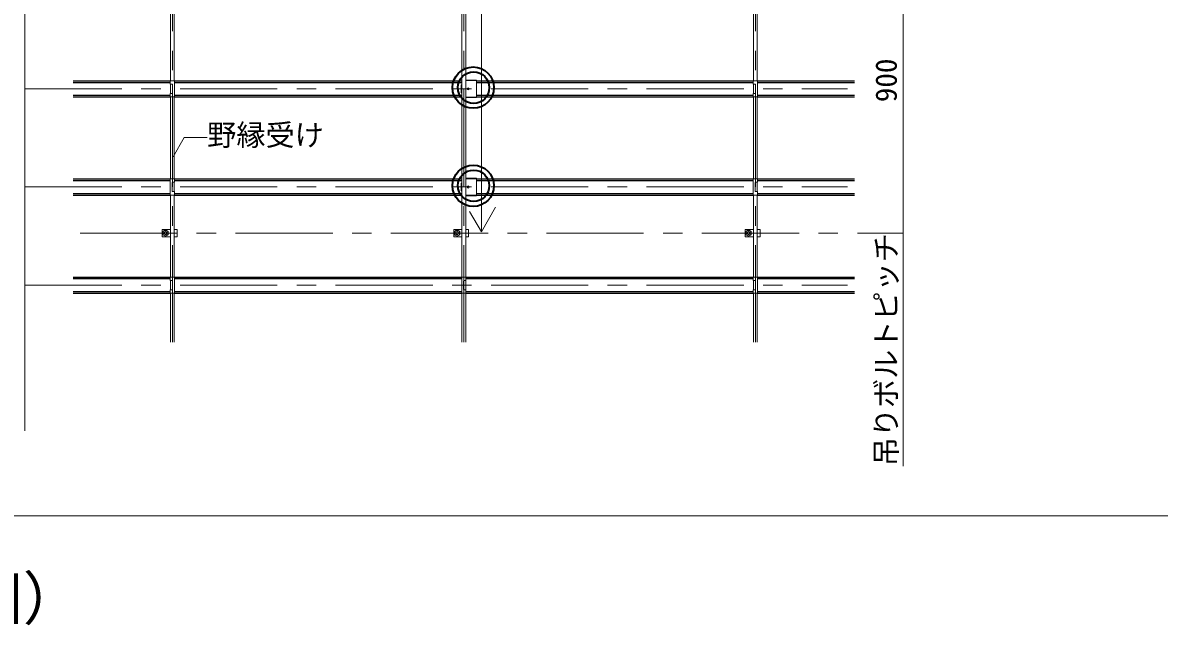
# Model space of a CAD drawing. Units: millimetres on the paper, enlarged 40 times, with parts at other scales. Extents: x -7800 to 7800, y -5387 to 5300.
# Drawn here: x 1400 to 3739, y 252 to 1492 of the extents above; entities that cross this region are included whole.
import ezdxf
from ezdxf.enums import TextEntityAlignment as Align

# ---------------------------------------------------------------- set-up
doc = ezdxf.new("R2010")
doc.units = ezdxf.units.MM
doc.header["$LTSCALE"] = 40
doc.linetypes.add('CHAIN1', pattern=[8, 5, -1, 1, -1])
doc.linetypes.add('DASHED1', pattern=[1.8, 1.2, -0.6])
for name, color, linetype, lineweight in [('8-0_中心線', 4, 'CHAIN1', 9), ('8-1_吊り材', 7, 'Continuous', 18), ('8-2_野縁受け', 3, 'Continuous', 18), ('8-3_野縁', 2, 'Continuous', 25), ('8-4_ブレース材・補助線', 4, 'Continuous', 9), ('8-5_寸法', 7, 'Continuous', 9), ('8-6_文字', 7, 'Continuous', 18), ('8-A_クリップ', 7, 'Continuous', 18), ('8-B_補強金具・金具・その他', 3, 'Continuous', 18), ('8-C_ビス・アンカーボルト・強調図形', 6, 'Continuous', 35), ('F-3_野縁', 3, 'Continuous', 18)]:
    doc.layers.add(name, color=color, linetype=linetype, lineweight=lineweight)
doc.layers.add('F-6_文字', color=7, linetype='Continuous')
doc.styles.add('ＭＳ ゴシック', font='')
doc.styles.get('ＭＳ ゴシック').set_extended_font_data('MS Gothic')

msp = doc.modelspace()

# ---------------------------------------------------------------- linework, layer by layer
at = {"layer": '8-0_中心線'}
for p, q in [((1707.89, 834.37), (1707.89, 2583.7)), ((2307.89, 834.37), (2307.89, 2583.7)), ((2907.89, 834.37), (2907.89, 2583.7)), ((1403.89, 1356.04), (3097.89, 1356.04)), ((1403.89, 1154.04), (3097.89, 1154.04)), ((1517.89, 1059.04), (3211.89, 1059.04)), ((1403.89, 952.04), (3097.89, 952.04))]:
    msp.add_line(p, q, dxfattribs=at)
at = {"layer": '8-1_吊り材'}
for p, q in [((1687.23, 1051.37), (1687.23, 1066.7)), ((1687.23, 1066.7), (1703.89, 1066.7)), ((1688.23, 1055.77), (1693.89, 1052.49)), ((1693.89, 1052.49), (1699.56, 1055.77)), ((1699.56, 1055.77), (1699.56, 1062.31)), ((1717.76, 1066.7), (1711.89, 1066.7)), ((1717.76, 1051.37), (1717.76, 1066.7)), ((2287.23, 1051.37), (2287.23, 1066.7)), ((2287.23, 1066.7), (2303.89, 1066.7)), ((2288.23, 1055.77), (2293.89, 1052.49)), ((2293.89, 1052.49), (2299.56, 1055.77)), ((2299.56, 1055.77), (2299.56, 1062.31)), ((2317.76, 1066.7), (2311.89, 1066.7)), ((2317.76, 1051.37), (2317.76, 1066.7)), ((2887.23, 1051.37), (2887.23, 1066.7)), ((2887.23, 1066.7), (2903.89, 1066.7)), ((2888.23, 1055.77), (2893.89, 1052.49)), ((2893.89, 1052.49), (2899.56, 1055.77)), ((2899.56, 1055.77), (2899.56, 1062.31)), ((2917.76, 1066.7), (2911.89, 1066.7)), ((2917.76, 1051.37), (2917.76, 1066.7)), ((1703.89, 1051.37), (1687.23, 1051.37)), ((1711.89, 1051.37), (1717.76, 1051.37)), ((2303.89, 1051.37), (2287.23, 1051.37)), ((2311.89, 1051.37), (2317.76, 1051.37)), ((2903.89, 1051.37), (2887.23, 1051.37)), ((2911.89, 1051.37), (2917.76, 1051.37))]:
    msp.add_line(p, q, dxfattribs=at)
for points in [[(1688.23, 1055.77), (1688.23, 1062.31), (1693.89, 1065.58), (1699.56, 1062.31)], [(2288.23, 1055.77), (2288.23, 1062.31), (2293.89, 1065.58), (2299.56, 1062.31)], [(2888.23, 1055.77), (2888.23, 1062.31), (2893.89, 1065.58), (2899.56, 1062.31)]]:
    msp.add_lwpolyline(points, dxfattribs=at)
for centre, radius in [((1693.89, 1059.04), 5.67), ((1693.89, 1059.04), 3.18), ((2293.89, 1059.04), 5.67), ((2293.89, 1059.04), 3.18), ((2893.89, 1059.04), 5.67), ((2893.89, 1059.04), 3.18)]:
    msp.add_circle(centre, radius, dxfattribs=at)
at = {"layer": '8-1_吊り材', "linetype": 'DASHED1'}
for centre in [(1693.89, 1059.04), (2293.89, 1059.04), (2893.89, 1059.04)]:
    msp.add_circle(centre, 2.84, dxfattribs=at)
at = {"layer": '8-2_野縁受け'}
for p, q in [((2303.89, 1333.95), (2303.89, 1579.16)), ((1703.89, 1372.7), (1703.89, 1541.37)), ((1711.89, 1372.7), (1711.89, 1541.37)), ((2311.89, 1331.66), (2311.89, 1540.79)), ((2903.89, 1372.7), (2903.89, 1541.37)), ((2911.89, 1372.7), (2911.89, 1541.37)), ((1703.89, 1346.37), (1703.89, 1365.7)), ((2903.89, 1346.37), (2903.89, 1365.7)), ((1703.89, 1170.7), (1703.89, 1339.37)), ((1711.89, 1170.7), (1711.89, 1339.37)), ((2303.89, 1169.76), (2303.89, 1339.37)), ((2311.89, 1132.71), (2311.89, 1339.37)), ((2903.89, 1170.7), (2903.89, 1339.37)), ((2911.89, 1170.7), (2911.89, 1339.37)), ((2303.89, 968.7), (2303.89, 1173.93)), ((1711.89, 1144.37), (1711.89, 1163.7)), ((2911.89, 1144.37), (2911.89, 1163.7)), ((1703.89, 968.7), (1703.89, 1137.37)), ((1711.89, 968.7), (1711.89, 1137.37)), ((2311.89, 968.7), (2311.89, 1136.79)), ((2903.89, 968.7), (2903.89, 1137.37)), ((2911.89, 968.7), (2911.89, 1137.37)), ((1703.89, 942.37), (1703.89, 961.7)), ((2311.89, 942.37), (2311.89, 961.7)), ((2903.89, 942.37), (2903.89, 961.7)), ((1703.89, 834.37), (1703.89, 935.37)), ((1711.89, 834.37), (1711.89, 935.37)), ((2303.89, 834.37), (2303.89, 935.37)), ((2311.89, 834.37), (2311.89, 935.37)), ((2903.89, 834.37), (2903.89, 935.37)), ((2911.89, 834.37), (2911.89, 935.37))]:
    msp.add_line(p, q, dxfattribs=at)
at = {"layer": '8-3_野縁'}
for p, q in [((1503.89, 1372.7), (1703.63, 1372.7)), ((1503.89, 1369.37), (1703.63, 1369.37)), ((1712.16, 1372.7), (2303.89, 1372.7)), ((1712.16, 1369.37), (2303.89, 1369.37)), ((2333.73, 1372.7), (2903.63, 1372.7)), ((2333.73, 1369.37), (2903.63, 1369.37)), ((2912.16, 1372.7), (3111.89, 1372.7)), ((2912.16, 1369.37), (3111.89, 1369.37)), ((1503.89, 1342.7), (1703.63, 1342.7)), ((1503.89, 1339.37), (1703.63, 1339.37)), ((1712.16, 1342.7), (2303.89, 1342.7)), ((1712.16, 1339.37), (2303.89, 1339.37)), ((2333.73, 1342.7), (2903.63, 1342.7)), ((2333.73, 1339.37), (2903.63, 1339.37)), ((2912.16, 1342.7), (3111.89, 1342.7)), ((2912.16, 1339.37), (3111.89, 1339.37)), ((1503.89, 1170.7), (1703.63, 1170.7)), ((1712.16, 1170.7), (2303.89, 1170.7)), ((2333.73, 1170.7), (2903.63, 1170.7)), ((2912.16, 1170.7), (3111.89, 1170.7)), ((1503.89, 1167.37), (1703.63, 1167.37)), ((1712.16, 1167.37), (2303.89, 1167.37)), ((2333.73, 1167.37), (2903.63, 1167.37)), ((2912.16, 1167.37), (3111.89, 1167.37)), ((1503.89, 1140.7), (1703.63, 1140.7)), ((1503.89, 1137.37), (1703.63, 1137.37)), ((1712.16, 1140.7), (2303.89, 1140.7)), ((1712.16, 1137.37), (2303.89, 1137.37)), ((2333.73, 1140.7), (2903.63, 1140.7)), ((2333.73, 1137.37), (2903.63, 1137.37)), ((2912.16, 1140.7), (3111.89, 1140.7)), ((2912.16, 1137.37), (3111.89, 1137.37)), ((1503.89, 968.7), (1703.63, 968.7)), ((1503.89, 965.37), (1703.63, 965.37)), ((1712.16, 968.7), (2303.63, 968.7)), ((1712.16, 965.37), (2303.63, 965.37)), ((2312.16, 968.7), (2903.63, 968.7)), ((2312.16, 965.37), (2903.63, 965.37)), ((2912.16, 968.7), (3111.89, 968.7)), ((2912.16, 965.37), (3111.89, 965.37)), ((1503.89, 938.7), (1703.63, 938.7)), ((1712.16, 938.7), (2303.63, 938.7)), ((2312.16, 938.7), (2903.63, 938.7)), ((2912.16, 938.7), (3111.89, 938.7)), ((1503.89, 935.37), (1703.63, 935.37)), ((1712.16, 935.37), (2303.63, 935.37)), ((2312.16, 935.37), (2903.63, 935.37)), ((2912.16, 935.37), (3111.89, 935.37))]:
    msp.add_line(p, q, dxfattribs=at)
at = {"layer": '8-4_ブレース材・補助線'}
for p, q in [((2343.97, 2259.04), (2343.97, 1062.03)), ((2343.97, 1062.03), (2319.8, 1103.88)), ((2343.97, 1062.03), (2373.12, 1112.52))]:
    msp.add_line(p, q, dxfattribs=at)
at = {"layer": '8-5_寸法', "color": 4}
for p, q in [((3211.89, 579.04), (3211.89, 1659.04)), ((1403.89, 1356.04), (1403.89, 1558.04)), ((1403.89, 1154.04), (1403.89, 1356.04)), ((1403.89, 652.04), (1403.89, 1154.04))]:
    msp.add_line(p, q, dxfattribs=at)
at = {"layer": '8-6_文字'}
for q in [(1709.2, 1216.2), (1779.59, 1255.82)]:
    msp.add_line((1732.08, 1255.82), q, dxfattribs=at)
at = {"layer": '8-A_クリップ'}
for p, q in [((1703.63, 1372.7), (1703.63, 1365.7)), ((1712.16, 1372.7), (1703.63, 1372.7)), ((1707.16, 1365.7), (1703.63, 1365.7)), ((1708.49, 1347.7), (1708.49, 1364.37)), ((1712.16, 1339.37), (1712.16, 1372.7)), ((2302.36, 1364.04), (2303.89, 1364.04)), ((2903.63, 1372.7), (2903.63, 1365.7)), ((2912.16, 1372.7), (2903.63, 1372.7)), ((2907.16, 1365.7), (2903.63, 1365.7)), ((2908.49, 1347.7), (2908.49, 1364.37)), ((2912.16, 1339.37), (2912.16, 1372.7)), ((1707.16, 1346.37), (1703.63, 1346.37)), ((1703.63, 1339.37), (1703.63, 1346.37)), ((1712.16, 1339.37), (1703.63, 1339.37)), ((2303.89, 1348.04), (2302.36, 1348.04)), ((2907.16, 1346.37), (2903.63, 1346.37)), ((2903.63, 1339.37), (2903.63, 1346.37)), ((2912.16, 1339.37), (2903.63, 1339.37)), ((1703.63, 1170.7), (1712.16, 1170.7)), ((1703.63, 1170.7), (1703.63, 1137.37)), ((1712.16, 1170.7), (1712.16, 1163.7)), ((2903.63, 1170.7), (2912.16, 1170.7)), ((2903.63, 1170.7), (2903.63, 1137.37)), ((2912.16, 1170.7), (2912.16, 1163.7)), ((1707.29, 1162.37), (1707.29, 1145.7)), ((1708.63, 1163.7), (1712.16, 1163.7)), ((2302.36, 1162.04), (2303.89, 1162.04)), ((2907.29, 1162.37), (2907.29, 1145.7)), ((2908.63, 1163.7), (2912.16, 1163.7)), ((1703.63, 1137.37), (1712.16, 1137.37)), ((1708.63, 1144.37), (1712.16, 1144.37)), ((1712.16, 1137.37), (1712.16, 1144.37)), ((2303.89, 1146.04), (2302.36, 1146.04)), ((2903.63, 1137.37), (2912.16, 1137.37)), ((2908.63, 1144.37), (2912.16, 1144.37)), ((2912.16, 1137.37), (2912.16, 1144.37)), ((1703.63, 968.7), (1703.63, 961.7)), ((1712.16, 968.7), (1703.63, 968.7)), ((1707.16, 961.7), (1703.63, 961.7)), ((1708.49, 943.7), (1708.49, 960.37)), ((1712.16, 935.37), (1712.16, 968.7)), ((2303.63, 968.7), (2312.16, 968.7)), ((2303.63, 968.7), (2303.63, 935.37)), ((2307.29, 960.37), (2307.29, 943.7)), ((2308.63, 961.7), (2312.16, 961.7)), ((2312.16, 968.7), (2312.16, 961.7)), ((2903.63, 968.7), (2903.63, 961.7)), ((2912.16, 968.7), (2903.63, 968.7)), ((2907.16, 961.7), (2903.63, 961.7)), ((2908.49, 943.7), (2908.49, 960.37)), ((2912.16, 935.37), (2912.16, 968.7)), ((1707.16, 942.37), (1703.63, 942.37)), ((1703.63, 935.37), (1703.63, 942.37)), ((2308.63, 942.37), (2312.16, 942.37)), ((2312.16, 935.37), (2312.16, 942.37)), ((2907.16, 942.37), (2903.63, 942.37)), ((2903.63, 935.37), (2903.63, 942.37)), ((1712.16, 935.37), (1703.63, 935.37)), ((2303.63, 935.37), (2312.16, 935.37)), ((2912.16, 935.37), (2903.63, 935.37))]:
    msp.add_line(p, q, dxfattribs=at)
for points in [[(2302.36, 1348.04), (2302.36, 1360.6), (2302.36, 1364.04)], [(2302.36, 1146.04), (2302.36, 1158.6), (2302.36, 1162.04)]]:
    msp.add_lwpolyline(points, dxfattribs=at)
for centre, start, end in [((1707.16, 1364.37), 0, 90), ((2907.16, 1364.37), 0, 90), ((1707.16, 1347.7), 270, 0), ((2907.16, 1347.7), 270, 0), ((1708.63, 1162.37), 90, 180), ((2908.63, 1162.37), 90, 180), ((1708.63, 1145.7), 180, 270), ((2908.63, 1145.7), 180, 270), ((1707.16, 960.37), 0, 90), ((2308.63, 960.37), 90, 180), ((2907.16, 960.37), 0, 90), ((1707.16, 943.7), 270, 0), ((2308.63, 943.7), 180, 270), ((2907.16, 943.7), 270, 0)]:
    msp.add_arc(centre, 1.33, start, end, dxfattribs=at)
at = {"layer": '8-B_補強金具・金具・その他'}
for p, q in [((2311.89, 1374.04), (2333.73, 1374.04)), ((2333.73, 1338.04), (2333.73, 1374.04)), ((2311.89, 1338.04), (2333.73, 1338.04)), ((2311.89, 1172.04), (2333.73, 1172.04)), ((2333.73, 1136.04), (2333.73, 1172.04)), ((2311.89, 1136.04), (2333.73, 1136.04))]:
    msp.add_line(p, q, dxfattribs=at)
at = {"layer": '8-B_補強金具・金具・その他', "linetype": 'DASHED1'}
for p, q in [((2311.89, 1372.97), (2333.73, 1372.97)), ((2311.89, 1339.1), (2333.73, 1339.1)), ((2311.89, 1170.97), (2333.73, 1170.97)), ((2311.89, 1137.1), (2333.73, 1137.1))]:
    msp.add_line(p, q, dxfattribs=at)
at = {"layer": '8-B_補強金具・金具・その他', "color": 7}
for centre in [(2316.89, 1356.04), (2316.89, 1154.04)]:
    msp.add_circle(centre, 2.17, dxfattribs=at)
at = {"layer": '8-C_ビス・アンカーボルト・強調図形'}
for centre, radius in [((2327.19, 1358.44), 42.53), ((2327.92, 1358.44), 32.35), ((2327.19, 1156.44), 42.53), ((2327.92, 1156.44), 32.35)]:
    msp.add_circle(centre, radius, dxfattribs=at)
at = {"layer": 'F-3_野縁'}
msp.add_line((80, 477.03), (7640, 477.03), dxfattribs=at)

# ---------------------------------------------------------------- texts
at = {"layer": '8-5_寸法', "style": 'ＭＳ ゴシック'}
for s, p in [('900', (3212.23, 1328.54)), ('吊りボルトピッチ', (3212.23, 579.04))]:
    msp.add_text(s, height=43.99, rotation=90, dxfattribs=at).set_placement(p, align=Align.BOTTOM_LEFT)
at = {"layer": '8-6_文字', "style": 'ＭＳ ゴシック'}
msp.add_text('野縁受け', height=43.99, dxfattribs=at).set_placement((1779.59, 1225.82), align=Align.BOTTOM_LEFT)
at = {"layer": 'F-6_文字', "style": 'ＭＳ ゴシック'}
msp.add_text('□開口補強詳細図（伏図）', height=87.98, dxfattribs=at).set_placement((80, 237.03), align=Align.BOTTOM_LEFT)

doc.saveas('drawing.dxf')
